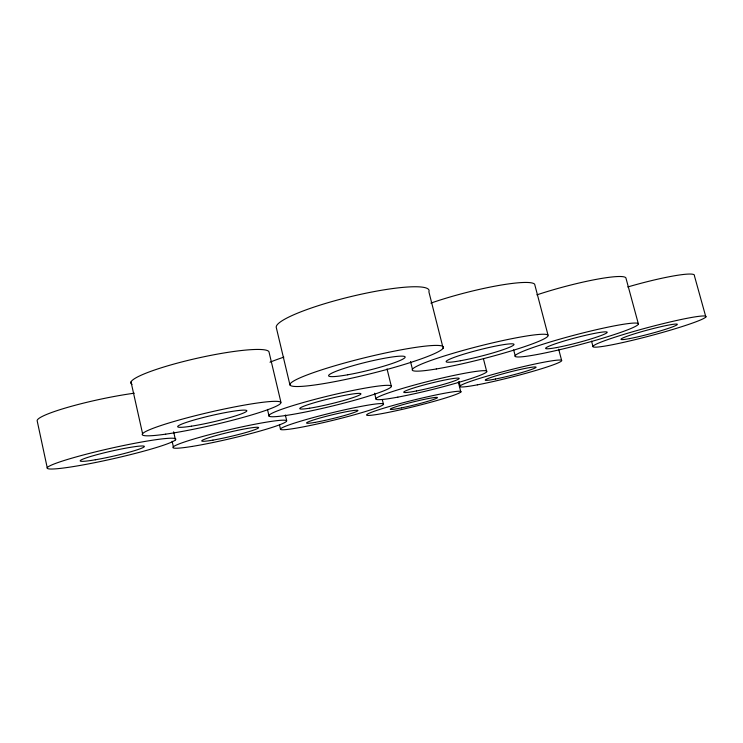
<?xml version="1.0" encoding="UTF-8"?>
<svg xmlns="http://www.w3.org/2000/svg" width="743" height="743" viewBox="0 0 743 743"><rect width="100%" height="100%" fill="white"/><g stroke="black" fill="none" stroke-linecap="round" stroke-linejoin="round"><path stroke-width="1.11" d="M705.85 316.973A58.428 4.291 -14.9 0 0 623.999 334.341A58.428 4.291 -14.9 0 0 618.52 343.47A58.428 4.291 -14.9 0 0 705.85 316.973L694.389 275.69A58.205 6.325 -15.3 0 0 627.751 286.974M638.386 323.976A63.749 5.294 -14.7 0 0 545.752 343.34A63.749 5.294 -14.7 0 0 545.975 352.758A63.749 5.294 -14.7 0 0 638.386 323.976L626.015 278.356A63.489 7.792 -15.1 0 0 536.883 294.86M591.558 341.176L593.016 346.656M558.662 349.164L561.606 360.346M547.981 334.972L534.663 284.244A69.768 9.696 -14.5 0 0 430.875 303.107M513.645 349.842L515.391 356.566M483.433 358.785L486.526 370.841M459.025 381.493L460.149 385.951M458.338 382.162L460.836 392.025A48.676 3.213 -13.9 0 1 386.128 412.829A48.676 3.213 -13.9 0 1 394.57 405.046A48.676 3.213 -13.9 0 1 460.836 392.025M443.144 348.226A79.027 8.461 -13.8 0 0 334.211 365.965A79.027 8.461 -13.8 0 0 322.611 383.797A79.027 8.461 -13.8 0 0 443.144 348.226L428.878 291.785A78.619 12.417 -13.7 0 0 353.148 296.048A78.619 12.417 -13.7 0 0 276.368 327.858L289.965 385.004M410.517 361.553L412.476 369.41M387.029 368.881L391.394 386.536A63.025 5.359 -13.6 0 1 297.395 413.563A63.025 5.359 -13.6 0 1 301.742 402.975A63.025 5.359 -13.6 0 1 391.394 386.536M382.376 399.892L383.481 404.378A53.022 3.789 -13.7 0 1 304.714 426.593A53.022 3.789 -13.7 0 1 307.741 419.108A53.022 3.789 -13.7 0 1 383.481 404.378M374.565 393.205L375.939 398.815M285.349 415.012L286.687 420.649M280.919 402.26L268.957 351.755A70.826 9.705 -12.6 0 0 191.165 359.631A70.826 9.705 -12.6 0 0 132.04 384.326M279.489 424.95L280.529 429.352M267.471 409.412L269.05 416.089M173.63 431.794L175.45 439.893A65.895 5.359 -12.7 0 1 73.427 466.567A65.895 5.359 -12.7 0 1 85.798 454.335A65.895 5.359 -12.7 0 1 175.45 439.893M172.116 441.258L173.388 446.868M131.019 381.93L142.61 433.791M47.273 467.96L37.15 420.705A65.616 7.885 -12.1 0 1 69.619 406.802A65.616 7.885 -12.1 0 1 134.279 393.196M270.015 362.212A62.765 7.885 -13.5 0 1 283.845 357.151M347.668 374.797A39.444 4.217 -13.8 0 0 405.158 357.114A39.444 4.217 -13.8 0 0 347.687 367.283A39.444 4.217 -13.8 0 0 347.668 374.797M556.423 347.603A31.838 2.647 -14.7 0 0 606.659 332.948A31.838 2.647 -14.7 0 0 565.971 340.461A31.838 2.647 -14.7 0 0 556.423 347.603M436.29 368.974A70.083 6.594 -14.3 0 0 547.099 336.978A70.083 6.594 -14.3 0 0 457.456 352.024A70.083 6.594 -14.3 0 0 436.29 368.974M460.372 360.764A34.995 3.288 -14.3 0 0 513.868 344.798A34.995 3.288 -14.3 0 0 466.102 353.464A34.995 3.288 -14.3 0 0 460.372 360.764M629.507 338.613A29.181 2.145 -14.9 0 0 676.436 325.165A29.181 2.145 -14.9 0 0 641.153 331.815A29.181 2.145 -14.9 0 0 629.507 338.613M165.698 434.153A71.152 6.603 -13 0 0 279.628 404.303A71.152 6.603 -13 0 0 189.744 417.139A71.152 6.603 -13 0 0 165.698 434.153M191.471 426.176A35.525 3.297 -13 0 0 246.63 411.223A35.525 3.297 -13 0 0 198.697 418.708A35.525 3.297 -13 0 0 191.471 426.176M397.849 397.134A57.257 4.439 -14 0 0 486.591 372.02A57.257 4.439 -14 0 0 409.997 386.258A57.257 4.439 -14 0 0 397.849 397.134M416.424 390.967A28.605 2.22 -14 0 0 459.174 378.54A28.605 2.22 -14 0 0 418.764 386.434A28.605 2.22 -14 0 0 416.424 390.967M477.359 384.846A52.539 3.687 -14.3 0 0 560.779 361.544A52.539 3.687 -14.3 0 0 494.281 374.082A52.539 3.687 -14.3 0 0 477.359 384.846M495.451 379.032A26.246 1.839 -14.3 0 0 535.926 367.469A26.246 1.839 -14.3 0 0 500.606 374.463A26.246 1.839 -14.3 0 0 495.451 379.032M309.627 408.213A31.475 2.675 -13.6 0 0 360.225 394.626A31.475 2.675 -13.6 0 0 321.273 400.765A31.475 2.675 -13.6 0 0 309.627 408.213M314.707 422.433A26.488 1.895 -13.7 0 0 357.244 411.148A26.488 1.895 -13.7 0 0 324.394 416.804A26.488 1.895 -13.7 0 0 314.707 422.433M401.452 407.879A24.324 1.607 -13.9 0 0 437.451 397.626A24.324 1.607 -13.9 0 0 402.65 404.721A24.324 1.607 -13.9 0 0 401.452 407.879M191.935 446.459A58.409 4.477 -13.2 0 0 285.544 422.098A58.409 4.477 -13.2 0 0 212.201 433.931A58.409 4.477 -13.2 0 0 191.935 446.459M212.953 440.116A29.172 2.229 -13.2 0 0 258.415 427.968A29.172 2.229 -13.2 0 0 219.389 434.674A29.172 2.229 -13.2 0 0 212.953 440.116M95.308 459.787A32.906 2.675 -12.7 0 0 144.356 446.562A32.906 2.675 -12.7 0 0 97.147 454.632A32.906 2.675 -12.7 0 0 95.308 459.787"/></g></svg>
